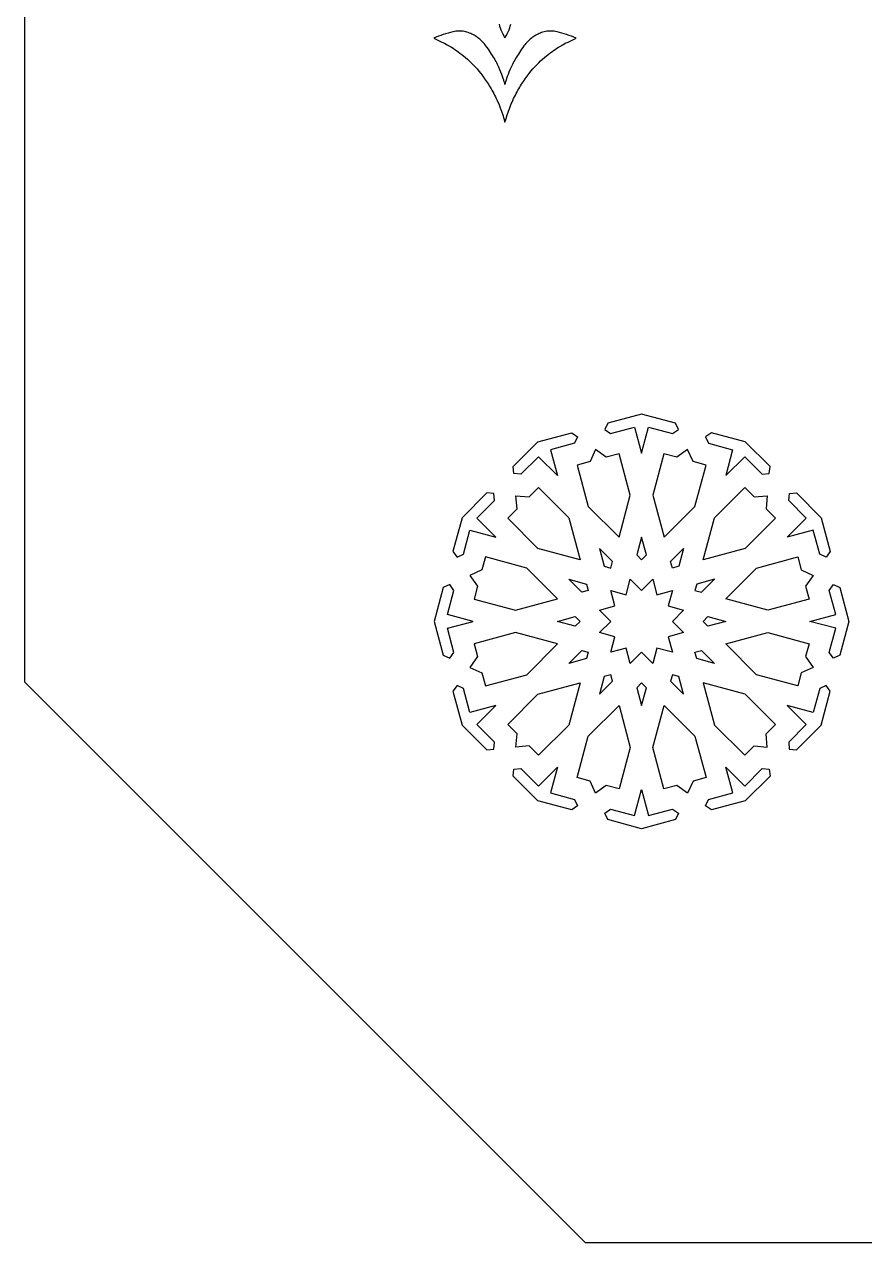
# Model space of a CAD drawing. Extents: x -638 to 638, y -440 to 440.
# Drawn here: x -637.5 to -427.7, y -440 to -135.8 of the extents above; entities that cross this region are included whole.
import ezdxf

# ---------------------------------------------------------------- set-up
doc = ezdxf.new("R2010")
doc.units = 0
doc.layers.add('PLAN_1', color=18, linetype='CONTINUOUS')

msp = doc.modelspace()

# ---------------------------------------------------------------- linework, layer by layer
at = {"layer": 'PLAN_1'}
for points in [[(-497.5, -440), (497.5, -440), (637.5, -300), (637.5, 300), (497.5, 440), (-497.5, 440), (-637.5, 300), (-637.5, -300)], [(-517.5, -150.86), (-517.57, -150.56), (-517.67, -150.2), (-517.78, -149.8), (-517.92, -149.35), (-518.08, -148.86), (-518.27, -148.33), (-518.49, -147.76), (-518.75, -147.15), (-519.04, -146.51), (-519.36, -145.83), (-519.54, -145.48), (-519.73, -145.13), (-519.93, -144.76), (-520.14, -144.39), (-520.36, -144.02), (-520.59, -143.63), (-520.84, -143.24), (-521.09, -142.85), (-521.36, -142.45), (-521.64, -142.04), (-521.93, -141.63), (-522.24, -141.21), (-522.46, -140.92), (-522.73, -140.6), (-523.05, -140.26), (-523.22, -140.09), (-523.4, -139.91), (-523.6, -139.74), (-523.8, -139.56), (-524.02, -139.38), (-524.24, -139.21), (-524.47, -139.03), (-524.71, -138.87), (-524.97, -138.7), (-525.23, -138.55), (-525.5, -138.4), (-525.77, -138.26), (-526.06, -138.12), (-526.36, -138), (-526.66, -137.89), (-526.98, -137.79), (-527.3, -137.7), (-527.63, -137.63), (-527.96, -137.57), (-528.31, -137.53), (-528.66, -137.51), (-529.02, -137.51), (-529.38, -137.52), (-529.76, -137.55), (-530.14, -137.61), (-530.53, -137.69), (-531.13, -137.84), (-531.72, -138), (-532.31, -138.19), (-532.9, -138.39), (-533.49, -138.6), (-534.08, -138.82), (-535.25, -139.27), (-534.59, -139.62), (-533.92, -139.95), (-533.25, -140.27), (-532.57, -140.57), (-531.93, -140.92), (-531.22, -141.34), (-530.84, -141.57), (-530.44, -141.82), (-530.04, -142.09), (-529.61, -142.38), (-529.18, -142.68), (-528.74, -143.01), (-528.29, -143.36), (-527.83, -143.73), (-527.36, -144.12), (-526.89, -144.53), (-526.41, -144.97), (-525.93, -145.43), (-525.45, -145.92), (-524.96, -146.43), (-524.48, -146.97), (-524, -147.54), (-523.52, -148.13), (-523.04, -148.75), (-522.57, -149.4), (-522.1, -150.08), (-521.87, -150.43), (-521.64, -150.79), (-521.41, -151.16), (-521.18, -151.53), (-520.96, -151.91), (-520.74, -152.3), (-520.52, -152.7), (-520.3, -153.11), (-520.09, -153.52), (-519.88, -153.94), (-519.67, -154.37), (-519.47, -154.81), (-519.27, -155.26), (-519.07, -155.72), (-518.88, -156.18), (-518.69, -156.66), (-518.52, -157.09), (-518.36, -157.53), (-518.21, -157.98), (-518.06, -158.43), (-517.77, -159.33), (-517.5, -160.23), (-517.23, -159.33), (-516.94, -158.43), (-516.79, -157.98), (-516.64, -157.53), (-516.48, -157.09), (-516.31, -156.66), (-516.12, -156.18), (-515.93, -155.72), (-515.73, -155.26), (-515.53, -154.81), (-515.33, -154.37), (-515.12, -153.94), (-514.91, -153.52), (-514.7, -153.11), (-514.48, -152.7), (-514.26, -152.3), (-514.04, -151.91), (-513.82, -151.53), (-513.59, -151.16), (-513.36, -150.79), (-513.13, -150.43), (-512.9, -150.08), (-512.43, -149.4), (-511.96, -148.75), (-511.48, -148.13), (-511, -147.54), (-510.52, -146.97), (-510.04, -146.43), (-509.55, -145.92), (-509.07, -145.43), (-508.59, -144.97), (-508.11, -144.53), (-507.64, -144.12), (-507.17, -143.73), (-506.71, -143.36), (-506.26, -143.01), (-505.82, -142.68), (-505.39, -142.38), (-504.96, -142.09), (-504.56, -141.82), (-504.16, -141.57), (-503.78, -141.34), (-503.07, -140.92), (-502.43, -140.57), (-501.75, -140.27), (-501.08, -139.95), (-500.41, -139.62), (-499.75, -139.27), (-500.92, -138.82), (-501.51, -138.6), (-502.1, -138.39), (-502.69, -138.19), (-503.28, -138), (-503.87, -137.84), (-504.47, -137.69), (-504.86, -137.61), (-505.24, -137.55), (-505.62, -137.52), (-505.98, -137.51), (-506.34, -137.51), (-506.69, -137.53), (-507.04, -137.57), (-507.37, -137.63), (-507.7, -137.7), (-508.02, -137.79), (-508.34, -137.89), (-508.64, -138), (-508.94, -138.12), (-509.23, -138.26), (-509.5, -138.4), (-509.77, -138.55), (-510.03, -138.7), (-510.29, -138.87), (-510.53, -139.03), (-510.76, -139.21), (-510.98, -139.38), (-511.2, -139.56), (-511.4, -139.74), (-511.6, -139.91), (-511.78, -140.09), (-511.95, -140.26), (-512.27, -140.6), (-512.54, -140.92), (-512.76, -141.21), (-513.07, -141.63), (-513.36, -142.04), (-513.64, -142.45), (-513.91, -142.85), (-514.16, -143.24), (-514.41, -143.63), (-514.64, -144.02), (-514.86, -144.39), (-515.07, -144.76), (-515.27, -145.13), (-515.46, -145.48), (-515.64, -145.83), (-515.96, -146.51), (-516.25, -147.15), (-516.51, -147.76), (-516.73, -148.33), (-516.92, -148.86), (-517.08, -149.35), (-517.22, -149.8), (-517.33, -150.2), (-517.43, -150.56)], [(-483.39, -233.12), (-491.83, -235.39), (-492.57, -236.99), (-491.13, -238.01), (-485.12, -236.4), (-483.39, -242.87), (-481.65, -236.4), (-475.65, -238.01), (-474.21, -236.99), (-474.94, -235.39)], [(-504.39, -248.5), (-509.13, -243.77), (-513.53, -248.16), (-515.28, -248), (-515.45, -246.24), (-509.27, -240.06), (-500.82, -237.8), (-499.38, -238.82), (-500.12, -240.42), (-506.13, -242.03)], [(-457.5, -240.06), (-465.95, -237.8), (-467.39, -238.82), (-466.65, -240.42), (-460.65, -242.03), (-462.38, -248.5), (-457.64, -243.77), (-453.25, -248.16), (-451.49, -248), (-451.32, -246.24)], [(-494.87, -242.02), (-496.24, -245.01), (-499.47, -245.88), (-496.7, -256.19), (-489.02, -263.88), (-486.2, -253.38), (-488.96, -243.06), (-492.19, -243.93)], [(-471.9, -242.02), (-474.58, -243.92), (-477.81, -243.06), (-480.57, -253.38), (-477.76, -263.88), (-470.07, -256.19), (-467.3, -245.88), (-470.53, -245.01)], [(-498.76, -269.51), (-509.27, -266.69), (-516.82, -259.14), (-514.46, -256.78), (-514.77, -253.51), (-511.49, -253.81), (-509.13, -251.45), (-501.58, -259)], [(-468.01, -269.51), (-465.19, -259), (-457.64, -251.45), (-455.28, -253.81), (-452, -253.51), (-452.31, -256.79), (-449.95, -259.14), (-457.5, -266.7)], [(-519.77, -263.88), (-524.51, -259.14), (-520.11, -254.75), (-520.28, -252.99), (-522.03, -252.82), (-528.21, -259.01), (-530.48, -267.45), (-529.46, -268.89), (-527.85, -268.15), (-526.24, -262.15)], [(-438.56, -259.01), (-436.29, -267.45), (-437.32, -268.89), (-438.92, -268.15), (-440.53, -262.15), (-447, -263.88), (-442.26, -259.14), (-446.66, -254.75), (-446.49, -252.99), (-444.74, -252.83)], [(-483.39, -263.88), (-484.58, -268.32), (-483.39, -269.51), (-482.2, -268.32)], [(-493.89, -266.69), (-492.7, -271.13), (-491.08, -271.57), (-490.64, -269.94)], [(-472.88, -266.69), (-474.07, -271.13), (-475.7, -271.57), (-476.13, -269.94)], [(-526.25, -273.4), (-524.35, -276.09), (-525.21, -279.31), (-514.9, -282.07), (-504.39, -279.26), (-512.08, -271.57), (-522.4, -268.81), (-523.26, -272.03)], [(-440.52, -273.4), (-442.42, -276.09), (-441.56, -279.31), (-451.87, -282.07), (-462.38, -279.26), (-454.69, -271.57), (-444.37, -268.81), (-443.51, -272.03)], [(-525.4, -284.89), (-531.87, -283.15), (-530.26, -277.15), (-531.28, -275.71), (-532.89, -276.44), (-535.15, -284.89), (-532.89, -293.33), (-531.28, -294.07), (-530.26, -292.63), (-531.87, -286.62)], [(-496.7, -277.2), (-498.33, -277.63), (-501.58, -274.38), (-497.14, -275.57)], [(-491.08, -292.58), (-490.05, -288.73), (-493.89, -287.7), (-491.08, -284.89), (-493.89, -282.07), (-490.05, -281.04), (-491.08, -277.2), (-487.23, -278.23), (-486.2, -274.38), (-483.39, -277.2), (-480.57, -274.38), (-479.54, -278.23), (-475.7, -277.2), (-476.73, -281.04), (-472.88, -282.07), (-475.7, -284.89), (-472.88, -287.7), (-476.73, -288.73), (-475.7, -292.58), (-479.54, -291.55), (-480.57, -295.39), (-483.38, -292.58), (-486.2, -295.39), (-487.23, -291.55)], [(-465.19, -274.38), (-469.63, -275.57), (-470.07, -277.2), (-468.44, -277.63)], [(-431.62, -284.89), (-433.88, -293.33), (-435.49, -294.07), (-436.51, -292.63), (-434.9, -286.62), (-441.37, -284.89), (-434.9, -283.15), (-436.51, -277.15), (-435.49, -275.71), (-433.88, -276.44)], [(-498.76, -284.89), (-499.95, -286.08), (-504.39, -284.89), (-499.95, -283.7)], [(-462.38, -284.89), (-466.82, -286.08), (-468.01, -284.89), (-466.82, -283.7)], [(-526.25, -296.37), (-523.26, -297.75), (-522.4, -300.97), (-512.08, -298.2), (-504.39, -290.52), (-514.9, -287.7), (-525.21, -290.46), (-524.35, -293.69)], [(-440.52, -296.37), (-443.51, -297.75), (-444.37, -300.97), (-454.69, -298.21), (-462.38, -290.52), (-451.87, -287.7), (-441.56, -290.47), (-442.42, -293.69)], [(-496.7, -292.58), (-497.14, -294.2), (-501.58, -295.39), (-498.33, -292.14)], [(-465.19, -295.39), (-469.63, -294.2), (-470.07, -292.58), (-468.44, -292.14)], [(-519.77, -305.89), (-526.24, -307.63), (-527.85, -301.62), (-529.46, -300.89), (-530.48, -302.32), (-528.21, -310.77), (-522.03, -316.95), (-520.28, -316.78), (-520.11, -315.03), (-524.51, -310.63)], [(-514.77, -316.27), (-514.46, -312.99), (-516.82, -310.63), (-509.27, -303.08), (-498.76, -300.27), (-501.58, -310.77), (-509.13, -318.32), (-511.49, -315.96)], [(-491.07, -298.21), (-492.7, -298.64), (-493.89, -303.08), (-490.64, -299.83)], [(-483.38, -300.27), (-484.57, -301.46), (-483.38, -305.9), (-482.19, -301.46)], [(-475.7, -298.21), (-476.13, -299.83), (-472.88, -303.08), (-474.07, -298.64)], [(-468.01, -300.27), (-465.19, -310.77), (-457.64, -318.32), (-455.28, -315.96), (-452, -316.27), (-452.31, -312.99), (-449.95, -310.63), (-457.5, -303.08)], [(-447, -305.89), (-442.26, -310.63), (-446.66, -315.03), (-446.5, -316.79), (-444.74, -316.95), (-438.56, -310.77), (-436.29, -302.33), (-437.32, -300.89), (-438.92, -301.62), (-440.53, -307.63)], [(-494.87, -327.76), (-496.24, -324.76), (-499.47, -323.9), (-496.7, -313.58), (-489.01, -305.89), (-486.2, -316.4), (-488.96, -326.71), (-492.19, -325.85)], [(-471.9, -327.75), (-474.58, -325.85), (-477.81, -326.71), (-480.57, -316.4), (-477.76, -305.89), (-470.07, -313.58), (-467.3, -323.9), (-470.53, -324.76)], [(-504.39, -321.27), (-506.13, -327.74), (-500.12, -329.35), (-499.38, -330.96), (-500.82, -331.98), (-509.27, -329.72), (-515.45, -323.54), (-515.28, -321.78), (-513.52, -321.61), (-509.13, -326.01)], [(-462.38, -321.27), (-457.64, -326.01), (-453.25, -321.61), (-451.49, -321.78), (-451.32, -323.54), (-457.5, -329.72), (-465.95, -331.98), (-467.39, -330.96), (-466.65, -329.35), (-460.64, -327.74)], [(-483.39, -326.9), (-481.65, -333.37), (-475.65, -331.76), (-474.21, -332.78), (-474.94, -334.39), (-483.39, -336.65), (-491.83, -334.39), (-492.56, -332.78), (-491.12, -331.76), (-485.12, -333.37)]]:
    msp.add_lwpolyline(points, close=True, dxfattribs=at)
msp.add_lwpolyline([(-518.96, -135.78), (-518.83, -136.26), (-518.69, -136.74), (-518.51, -137.23), (-518.3, -137.72), (-518.07, -138.22), (-517.94, -138.48), (-517.8, -138.73), (-517.66, -138.99), (-517.5, -139.24), (-517.34, -138.99), (-517.2, -138.73), (-517.06, -138.48), (-516.93, -138.22), (-516.7, -137.72), (-516.49, -137.23), (-516.31, -136.74), (-516.17, -136.26), (-516.04, -135.78)], dxfattribs=at)

doc.saveas('drawing.dxf')
